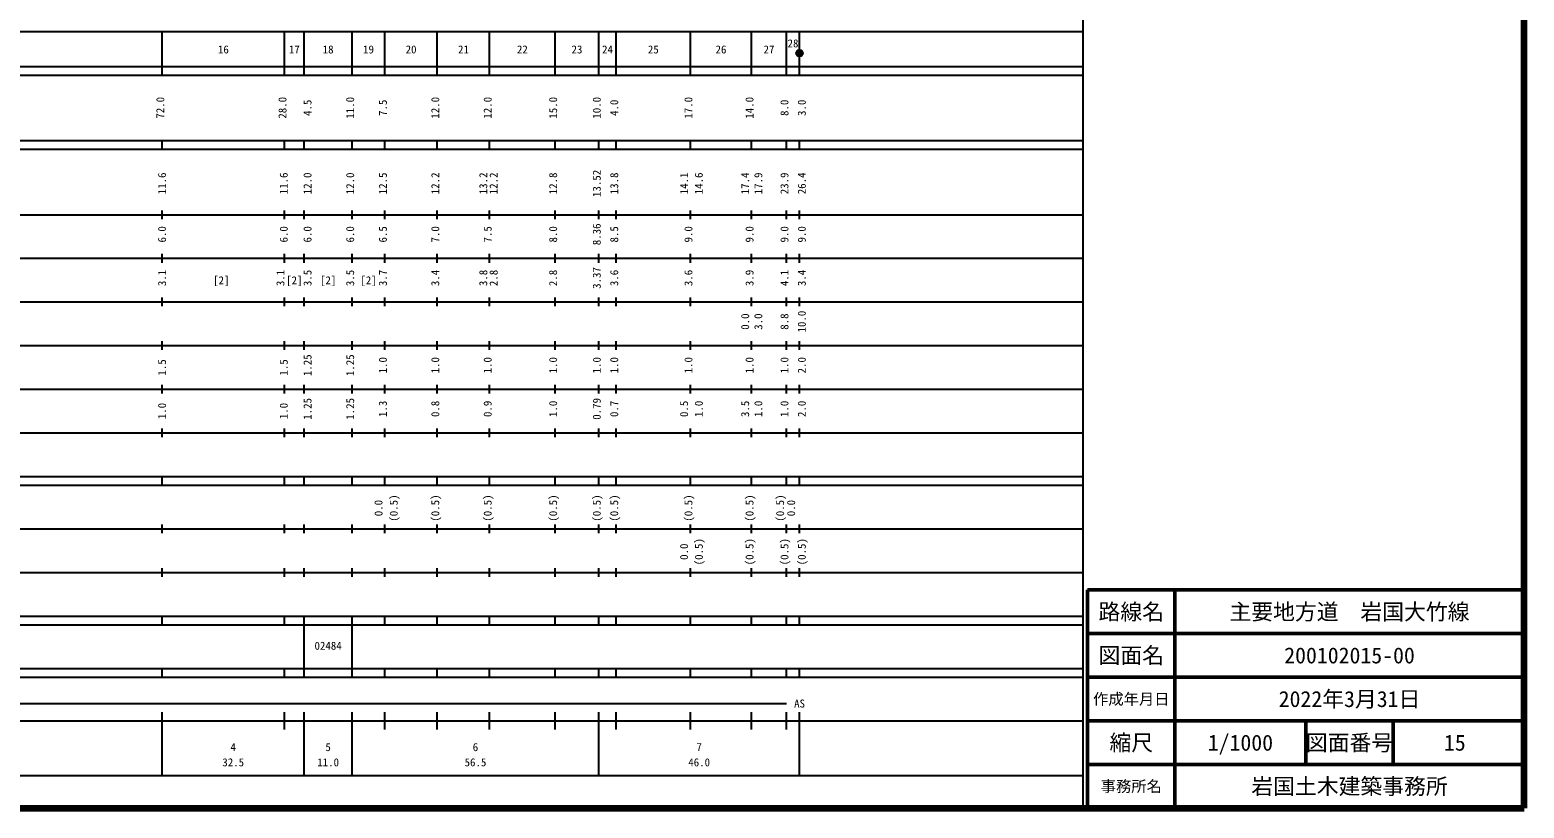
# Model space of a CAD drawing. Units: millimetres on the paper, enlarged 1000 times. Extents: x 40000 to 680000, y 20000 to 380000.
# Drawn here: x 337666 to 680000, y 20000 to 198357 of the extents above; entities that cross this region are included whole.
import ezdxf
from ezdxf.enums import TextEntityAlignment as Align

# ---------------------------------------------------------------- set-up
doc = ezdxf.new("R2010")
doc.units = ezdxf.units.MM
doc.header["$LTSCALE"] = 1000
for name, color, linetype, lineweight in [('M-TTL', 2, 'Continuous', 140), ('M-TTL-BAND', 7, 'Continuous', 25), ('M-TTL-FRAM', 2, 'Continuous', 50), ('M-TTL-LINE', 7, 'Continuous', 50), ('M-TTL-TXT', 7, 'Continuous', 50)]:
    doc.layers.add(name, color=color, linetype=linetype, lineweight=lineweight)
doc.styles.add('ＭＳ ゴシック', font='')
doc.styles.get('ＭＳ ゴシック').set_extended_font_data('MS Gothic')

msp = doc.modelspace()

# ---------------------------------------------------------------- linework, layer by layer
at = {"layer": 'M-TTL'}
for p, q in [((680000, 20000), (680000, 380000)), ((40000, 20000), (680000, 20000))]:
    msp.add_line(p, q, dxfattribs=at)
at = {"layer": 'M-TTL-BAND'}
for p, q in [((579000, 20000), (579000, 370000)), ((68000, 198000), (579000, 198000)), ((368000, 188000), (368000, 198000)), ((396000, 188000), (396000, 198000)), ((400500, 188000), (400500, 198000)), ((411500, 188000), (411500, 198000)), ((419000, 188000), (419000, 198000)), ((431000, 188000), (431000, 198000)), ((443000, 188000), (443000, 198000)), ((458000, 188000), (458000, 198000)), ((468000, 188000), (468000, 198000)), ((472000, 188000), (472000, 198000)), ((489000, 188000), (489000, 198000)), ((503000, 188000), (503000, 198000)), ((511000, 188000), (511000, 198000)), ((514000, 188000), (514000, 198000)), ((40000, 190000), (579000, 190000)), ((40000, 188000), (579000, 188000)), ((40000, 173000), (579000, 173000)), ((368000, 171000), (368000, 173000)), ((396000, 171000), (396000, 173000)), ((400500, 171000), (400500, 173000)), ((411500, 171000), (411500, 173000)), ((419000, 171000), (419000, 173000)), ((431000, 171000), (431000, 173000)), ((443000, 171000), (443000, 173000)), ((458000, 171000), (458000, 173000)), ((468000, 171000), (468000, 173000)), ((472000, 171000), (472000, 173000)), ((489000, 171000), (489000, 173000)), ((503000, 171000), (503000, 173000)), ((511000, 171000), (511000, 173000)), ((514000, 171000), (514000, 173000)), ((40000, 171000), (579000, 171000)), ((40000, 156000), (579000, 156000)), ((368000, 155000), (368000, 157000)), ((396000, 155000), (396000, 157000)), ((400500, 155000), (400500, 157000)), ((411500, 155000), (411500, 157000)), ((419000, 155000), (419000, 157000)), ((431000, 155000), (431000, 157000)), ((443000, 155000), (443000, 157000)), ((458000, 155000), (458000, 157000)), ((468000, 155000), (468000, 157000)), ((472000, 155000), (472000, 157000)), ((489000, 155000), (489000, 157000)), ((503000, 155000), (503000, 157000)), ((511000, 155000), (511000, 157000)), ((514000, 155000), (514000, 157000)), ((46000, 146000), (579000, 146000)), ((368000, 145000), (368000, 147000)), ((396000, 145000), (396000, 147000)), ((400500, 145000), (400500, 147000)), ((411500, 145000), (411500, 147000)), ((419000, 145000), (419000, 147000)), ((431000, 145000), (431000, 147000)), ((443000, 145000), (443000, 147000)), ((458000, 145000), (458000, 147000)), ((468000, 145000), (468000, 147000)), ((472000, 145000), (472000, 147000)), ((489000, 145000), (489000, 147000)), ((503000, 145000), (503000, 147000)), ((511000, 145000), (511000, 147000)), ((514000, 145000), (514000, 147000)), ((368000, 135000), (368000, 137000)), ((396000, 135000), (396000, 137000)), ((400500, 135000), (400500, 137000)), ((411500, 135000), (411500, 137000)), ((419000, 135000), (419000, 137000)), ((431000, 135000), (431000, 137000)), ((443000, 135000), (443000, 137000)), ((458000, 135000), (458000, 137000)), ((468000, 135000), (468000, 137000)), ((472000, 135000), (472000, 137000)), ((489000, 135000), (489000, 137000)), ((503000, 135000), (503000, 137000)), ((511000, 135000), (511000, 137000)), ((514000, 135000), (514000, 137000)), ((52000, 136000), (579000, 136000)), ((368000, 125000), (368000, 127000)), ((396000, 125000), (396000, 127000)), ((400500, 125000), (400500, 127000)), ((411500, 125000), (411500, 127000)), ((419000, 125000), (419000, 127000)), ((431000, 125000), (431000, 127000)), ((443000, 125000), (443000, 127000)), ((458000, 125000), (458000, 127000)), ((468000, 125000), (468000, 127000)), ((472000, 125000), (472000, 127000)), ((489000, 125000), (489000, 127000)), ((503000, 125000), (503000, 127000)), ((511000, 125000), (511000, 127000)), ((514000, 125000), (514000, 127000)), ((46000, 126000), (579000, 126000)), ((368000, 115000), (368000, 117000)), ((396000, 115000), (396000, 117000)), ((400500, 115000), (400500, 117000)), ((411500, 115000), (411500, 117000)), ((419000, 115000), (419000, 117000)), ((431000, 115000), (431000, 117000)), ((443000, 115000), (443000, 117000)), ((458000, 115000), (458000, 117000)), ((468000, 115000), (468000, 117000)), ((472000, 115000), (472000, 117000)), ((489000, 115000), (489000, 117000)), ((503000, 115000), (503000, 117000)), ((511000, 115000), (511000, 117000)), ((514000, 115000), (514000, 117000)), ((52000, 116000), (579000, 116000)), ((368000, 105000), (368000, 107000)), ((396000, 105000), (396000, 107000)), ((400500, 105000), (400500, 107000)), ((411500, 105000), (411500, 107000)), ((419000, 105000), (419000, 107000)), ((431000, 105000), (431000, 107000)), ((443000, 105000), (443000, 107000)), ((458000, 105000), (458000, 107000)), ((468000, 105000), (468000, 107000)), ((472000, 105000), (472000, 107000)), ((489000, 105000), (489000, 107000)), ((503000, 105000), (503000, 107000)), ((511000, 105000), (511000, 107000)), ((514000, 105000), (514000, 107000)), ((56750, 106000), (579000, 106000)), ((56750, 96000), (579000, 96000)), ((368000, 94000), (368000, 96000)), ((396000, 94000), (396000, 96000)), ((400500, 94000), (400500, 96000)), ((411500, 94000), (411500, 96000)), ((419000, 94000), (419000, 96000)), ((431000, 94000), (431000, 96000)), ((443000, 94000), (443000, 96000)), ((458000, 94000), (458000, 96000)), ((468000, 94000), (468000, 96000)), ((472000, 94000), (472000, 96000)), ((489000, 94000), (489000, 96000)), ((503000, 94000), (503000, 96000)), ((511000, 94000), (511000, 96000)), ((514000, 94000), (514000, 96000)), ((40000, 94000), (579000, 94000)), ((49000, 84000), (579000, 84000)), ((368000, 83000), (368000, 85000)), ((396000, 83000), (396000, 85000)), ((400500, 83000), (400500, 85000)), ((411500, 83000), (411500, 85000)), ((419000, 83000), (419000, 85000)), ((431000, 83000), (431000, 85000)), ((443000, 83000), (443000, 85000)), ((458000, 83000), (458000, 85000)), ((468000, 83000), (468000, 85000)), ((472000, 83000), (472000, 85000)), ((489000, 83000), (489000, 85000)), ((503000, 83000), (503000, 85000)), ((511000, 83000), (511000, 85000)), ((514000, 83000), (514000, 85000)), ((40000, 74000), (579000, 74000)), ((368000, 73000), (368000, 75000)), ((396000, 73000), (396000, 75000)), ((400500, 73000), (400500, 75000)), ((411500, 73000), (411500, 75000)), ((419000, 73000), (419000, 75000)), ((431000, 73000), (431000, 75000)), ((443000, 73000), (443000, 75000)), ((458000, 73000), (458000, 75000)), ((468000, 73000), (468000, 75000)), ((472000, 73000), (472000, 75000)), ((489000, 73000), (489000, 75000)), ((503000, 73000), (503000, 75000)), ((511000, 73000), (511000, 75000)), ((514000, 73000), (514000, 75000)), ((40000, 64000), (579000, 64000)), ((55250, 62000), (579000, 62000)), ((368000, 62000), (368000, 64000)), ((396000, 62000), (396000, 64000)), ((400500, 62000), (400500, 64000)), ((400500, 52000), (400500, 62000)), ((411500, 62000), (411500, 64000)), ((411500, 52000), (411500, 62000)), ((419000, 62000), (419000, 64000)), ((431000, 62000), (431000, 64000)), ((443000, 62000), (443000, 64000)), ((458000, 62000), (458000, 64000)), ((468000, 62000), (468000, 64000)), ((472000, 62000), (472000, 64000)), ((489000, 62000), (489000, 64000)), ((503000, 62000), (503000, 64000)), ((511000, 62000), (511000, 64000)), ((514000, 62000), (514000, 64000)), ((55250, 52000), (579000, 52000)), ((368000, 50000), (368000, 52000)), ((396000, 50000), (396000, 52000)), ((400500, 50000), (400500, 52000)), ((411500, 50000), (411500, 52000)), ((419000, 50000), (419000, 52000)), ((431000, 50000), (431000, 52000)), ((443000, 50000), (443000, 52000)), ((458000, 50000), (458000, 52000)), ((468000, 50000), (468000, 52000)), ((472000, 50000), (472000, 52000)), ((489000, 50000), (489000, 52000)), ((503000, 50000), (503000, 52000)), ((511000, 50000), (511000, 52000)), ((514000, 50000), (514000, 52000)), ((40000, 50000), (579000, 50000)), ((71000, 44000), (511000, 44000)), ((368000, 27500), (368000, 42000)), ((396000, 38000), (396000, 42000)), ((400500, 27500), (400500, 42000)), ((411500, 27500), (411500, 42000)), ((419000, 38000), (419000, 42000)), ((431000, 38000), (431000, 42000)), ((443000, 38000), (443000, 42000)), ((458000, 38000), (458000, 42000)), ((468000, 27500), (468000, 42000)), ((472000, 38000), (472000, 42000)), ((489000, 38000), (489000, 42000)), ((503000, 38000), (503000, 42000)), ((511000, 38000), (511000, 42000)), ((514000, 27500), (514000, 42000)), ((40000, 40000), (579000, 40000)), ((68000, 27500), (579000, 27500))]:
    msp.add_line(p, q, dxfattribs=at)
for centre, radius in [((514000, 193000), 750), ((514000, 193000), 656), ((514000, 193000), 562), ((514000, 193000), 469), ((514000, 193000), 375), ((514000, 193000), 281), ((514000, 192996), 188), ((514000, 193000), 93.8)]:
    msp.add_circle(centre, radius, dxfattribs=at)
at = {"layer": 'M-TTL-FRAM'}
for p, q in [((680000, 70000), (580000, 70000)), ((580000, 70000), (580000, 20000))]:
    msp.add_line(p, q, dxfattribs=at)
at = {"layer": 'M-TTL-LINE'}
for p, q in [((600000, 70000), (600000, 20000)), ((680000, 60000), (580000, 60000)), ((680000, 50000), (580000, 50000)), ((680000, 40000), (580000, 40000)), ((630000, 40000), (630000, 37500)), ((650000, 40000), (650000, 37500)), ((630000, 37500), (630000, 32500)), ((650000, 37500), (650000, 32500)), ((630000, 32500), (630000, 30000)), ((650000, 32500), (650000, 30000)), ((680000, 30000), (580000, 30000))]:
    msp.add_line(p, q, dxfattribs=at)

# ---------------------------------------------------------------- texts
at = {"layer": 'M-TTL-BAND', "style": 'ＭＳ ゴシック'}
for s, p in [('28', (512500, 193799)), ('16', (382000, 192405)), ('17', (398250, 192405)), ('18', (406000, 192405)), ('19', (415250, 192405)), ('20', (425000, 192405)), ('21', (437000, 192405)), ('22', (450500, 192405)), ('23', (463000, 192405)), ('24', (470000, 192405)), ('25', (480500, 192405)), ('26', (496000, 192405)), ('27', (507000, 192405)), ('[2]', (381519, 139500)), ('[2]', (398250, 139500)), ('[2]', (406000, 139500)), ('[2]', (415250, 139500)), ('AS', (514000, 42500)), ('4', (384250, 32523)), ('5', (406000, 32523)), ('6', (439750, 32523)), ('7', (491000, 32523)), ('32.5', (384250, 29033)), ('11.0', (406000, 29033)), ('56.5', (439750, 29033)), ('46.0', (491000, 29033))]:
    msp.add_text(s, height=1833, dxfattribs=at).set_placement(p, align=Align.BOTTOM_CENTER)
for s, p in [('72.0', (369000, 180500)), ('28.0', (397000, 180500)), ('4.5', (402736, 180500)), ('11.0', (412500, 180500)), ('7.5', (420000, 180500)), ('12.0', (432000, 180500)), ('12.0', (444000, 180500)), ('15.0', (459000, 180500)), ('10.0', (469000, 180500)), ('4.0', (473000, 180500)), ('17.0', (490000, 180500)), ('14.0', (504000, 180500)), ('8.0', (512000, 180500)), ('3.0', (515976, 180500)), ('11.6', (369403, 163174)), ('11.6', (397288, 163174)), ('12.0', (402736, 163174)), ('12.0', (412500, 163174)), ('12.5', (420000, 163174)), ('12.2', (432000, 163174)), ('13.2', (443000, 163174)), ('12.2', (445370, 163174)), ('12.8', (459000, 163174)), ('13.52', (469000, 163174)), ('13.8', (473000, 163174)), ('14.1', (489000, 163174)), ('14.6', (492384, 163174)), ('17.4', (503000, 163174)), ('17.9', (506015, 163174)), ('23.9', (512000, 163174)), ('26.4', (515976, 163174)), ('6.0', (369403, 151500)), ('6.0', (397288, 151500)), ('6.0', (402736, 151500)), ('6.0', (412500, 151500)), ('6.5', (420000, 151500)), ('7.0', (432000, 151500)), ('7.5', (444000, 151500)), ('8.0', (459000, 151500)), ('8.36', (469000, 151500)), ('8.5', (473000, 151500)), ('9.0', (490000, 151500)), ('9.0', (504000, 151500)), ('9.0', (512000, 151500)), ('9.0', (515976, 151500)), ('3.37', (469000, 141500)), ('3.1', (369403, 141500)), ('3.1', (396516, 141500)), ('3.5', (402736, 141500)), ('3.5', (412500, 141500)), ('3.7', (420000, 141500)), ('3.4', (432000, 141500)), ('3.8', (443000, 141500)), ('2.8', (445370, 141500)), ('2.8', (459000, 141500)), ('3.6', (473000, 141500)), ('3.6', (490000, 141500)), ('3.9', (504000, 141500)), ('4.1', (512000, 141500)), ('3.4', (515976, 141500)), ('10.0', (515976, 131500)), ('0.0', (503000, 131500)), ('3.0', (506015, 131500)), ('8.8', (512000, 131500)), ('1.25', (402736, 121500)), ('1.25', (412500, 121500)), ('1.5', (369403, 121000)), ('1.5', (397288, 121000)), ('1.0', (420000, 121500)), ('1.0', (432000, 121500)), ('1.0', (444000, 121500)), ('1.0', (459000, 121500)), ('1.0', (469000, 121500)), ('1.0', (473000, 121500)), ('1.0', (490000, 121500)), ('1.0', (504000, 121500)), ('1.0', (512000, 121500)), ('2.0', (515976, 121500)), ('1.25', (402736, 111500)), ('1.25', (412500, 111500)), ('1.3', (420000, 111500)), ('0.8', (432000, 111500)), ('0.9', (444000, 111500)), ('1.0', (459000, 111500)), ('0.79', (469000, 111500)), ('0.7', (473000, 111500)), ('0.5', (489000, 111500)), ('1.0', (492384, 111500)), ('3.5', (503000, 111500)), ('1.0', (506015, 111500)), ('1.0', (512000, 111500)), ('2.0', (515976, 111500)), ('1.0', (369403, 111000)), ('1.0', (397288, 111000)), ('0.0', (419000, 88764)), ('(0.5)', (422483, 88764)), ('(0.5)', (432000, 88764)), ('(0.5)', (444000, 88764)), ('(0.5)', (459000, 88764)), ('(0.5)', (469000, 88764)), ('(0.5)', (473000, 88764)), ('(0.5)', (490000, 88764)), ('(0.5)', (504000, 88764)), ('(0.5)', (511000, 88764)), ('0.0', (513529, 88764)), ('0.0', (489000, 78764)), ('(0.5)', (492384, 78764)), ('(0.5)', (504000, 78764)), ('(0.5)', (512000, 78764)), ('(0.5)', (515976, 78764))]:
    msp.add_text(s, height=1833, rotation=90, dxfattribs=at).set_placement(p, align=Align.BOTTOM_CENTER)
msp.add_text('02484', height=1833, dxfattribs=at).set_placement((402875, 55750), align=Align.BOTTOM_LEFT)
at = {"layer": 'M-TTL-TXT', "style": 'ＭＳ ゴシック'}
for s, height, p in [('路線名', 3666, (590000, 65000)), ('路線名', 3666, (590000, 65000)), ('主要地方道\u3000岩国大竹線', 3666, (640000, 65000)), ('図面名', 3666, (590000, 55000)), ('図面名', 3666, (590000, 55000)), ('200102015-00', 3666, (640000, 55000)), ('作成年月日', 2566, (590000, 45000)), ('作成年月日', 2566, (590000, 45000)), ('2022年3月31日', 3666, (640000, 45000)), ('縮尺', 3666, (590000, 35000)), ('縮尺', 3666, (590000, 35000)), ('1/1000', 3666, (615000, 35000)), ('図面番号', 3666, (640000, 35000)), ('図面番号', 3666, (640000, 35000)), ('15', 3666, (664125, 35000)), ('岩国土木建築事務所', 3666, (640000, 25000)), ('事務所名', 2566, (590000, 25000)), ('事務所名', 2566, (590000, 25000))]:
    msp.add_text(s, height=height, dxfattribs=at).set_placement(p, align=Align.MIDDLE_CENTER)

doc.saveas('drawing.dxf')
